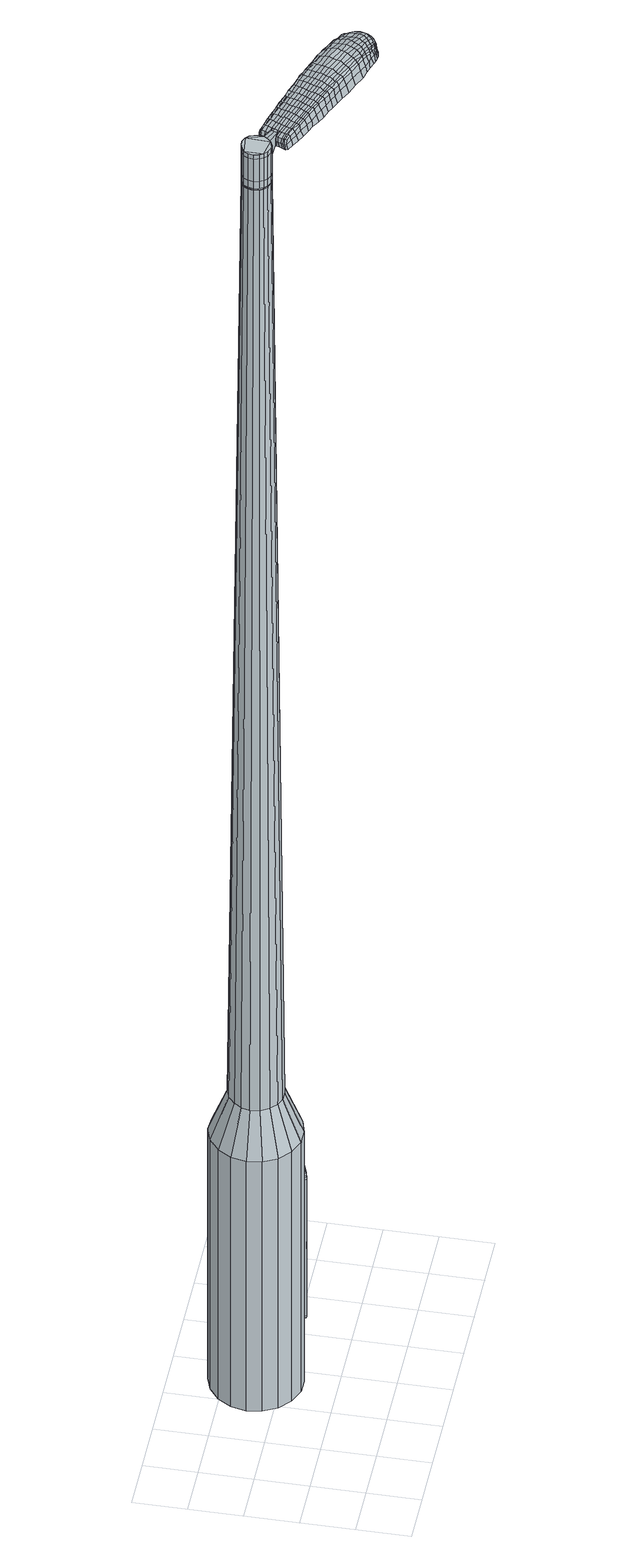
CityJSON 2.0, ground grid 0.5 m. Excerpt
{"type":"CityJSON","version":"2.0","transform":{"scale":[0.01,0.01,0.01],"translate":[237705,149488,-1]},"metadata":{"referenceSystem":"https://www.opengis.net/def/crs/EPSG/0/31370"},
"CityObjects":{
"object1":{"type":"GenericCityObject","attributes":{"cluster":748,"mean_distance_to_centroid":0.258,"new_centroid_x":237706.3,"new_centroid_y":149489.22,"mean_distance_to_camera":9.21,"H1":11.06,"H2":12.5,"Z_final":110.6,"cluster2":66,"proj_x":237704.76,"proj_y":149493.04,"id_line":47862,"bearing_l":67.95,"distance":4.12,"orientation":"right","G_obj":337.95},"geometry":[{"type":"MultiSurface","lod":"2","boundaries":[[[0,1,2,3]],[[1,4,5,2]],[[4,6,7,5]],[[6,8,9,7]],[[8,10,11,9]],[[10,12,13,11]],[[12,14,15,13]],[[14,16,17,15]],[[16,18,19,17]],[[18,20,21,19]],[[20,22,23,21]],[[22,24,25,23]],[[24,26,27,25]],[[26,28,29,27]],[[28,30,31,29]],[[30,32,33,31]],[[32,34,35,33]],[[34,0,3,35]],[[36,37,38,39]],[[38,40,41,42]],[[41,43,42]],[[42,44,45,46]],[[45,47,46]],[[46,48,49,50]],[[49,51,50]],[[42,46,50,38]],[[50,52,39,38]],[[53,36,39]],[[2,5,7,35]],[[7,9,11,15]],[[11,13,15]],[[15,17,19,23]],[[19,21,23]],[[23,25,27,31]],[[27,29,31]],[[15,23,31,7]],[[31,33,35,7]],[[3,2,35]],[[1,0,54,55]],[[0,34,56,54]],[[34,32,57,56]],[[32,30,58,57]],[[30,28,59,58]],[[28,26,60,59]],[[26,24,61,60]],[[24,22,62,61]],[[22,20,63,62]],[[20,18,64,63]],[[18,16,65,64]],[[16,14,66,65]],[[14,12,67,66]],[[12,10,68,67]],[[10,8,69,68]],[[8,6,70,69]],[[6,4,71,70]],[[4,1,55,71]],[[55,54,72,73]],[[54,56,74,72]],[[56,57,75,74]],[[57,58,76,75]],[[58,59,77,76]],[[59,60,78,77]],[[60,61,79,78]],[[61,62,80,79]],[[62,63,81,80]],[[63,64,82,81]],[[64,65,83,82]],[[65,66,84,83]],[[66,67,85,84]],[[67,68,86,85]],[[68,69,87,86]],[[69,70,88,87]],[[70,71,89,88]],[[71,55,73,89]],[[90,91,92,73]],[[93,94,91,90]],[[75,95,94,93]],[[76,96,95,75]],[[97,98,96,76]],[[99,100,98,97]],[[101,102,100,99]],[[80,103,102,101]],[[104,105,103,80]],[[106,107,105,104]],[[108,109,107,106]],[[110,111,109,108]],[[112,113,111,110]],[[114,115,113,112]],[[116,117,115,114]],[[118,119,117,116]],[[120,121,119,118]],[[73,92,121,120]],[[122,123,124,125]],[[126,122,125,127]],[[128,126,127,129]],[[130,128,129,131]],[[132,130,131,133]],[[134,132,133,135]],[[136,134,135,137]],[[138,136,137,139]],[[140,138,139,141]],[[142,140,141,143]],[[144,142,143,145]],[[146,144,145,147]],[[148,146,147,149]],[[150,148,149,151]],[[152,150,151,153]],[[154,152,153,155]],[[72,90,73]],[[72,74,93,90]],[[74,75,93]],[[77,97,76]],[[77,78,99,97]],[[78,79,101,99]],[[79,80,101]],[[81,104,80]],[[81,82,106,104]],[[82,83,108,106]],[[83,84,110,108]],[[84,85,112,110]],[[85,86,114,112]],[[86,87,116,114]],[[87,88,118,116]],[[88,89,120,118]],[[89,73,120]],[[156,92,91]],[[157,121,92]],[[157,158,119,121]],[[158,159,117,119]],[[159,160,115,117]],[[160,161,113,115]],[[161,162,111,113]],[[162,163,109,111]],[[163,164,107,109]],[[164,165,105,107]],[[165,103,105]],[[166,102,103]],[[166,167,100,102]],[[167,168,98,100]],[[168,96,98]],[[169,94,95]],[[169,156,91,94]],[[39,52,154,170]],[[92,156,171,155]],[[53,39,170,123]],[[156,169,124,171]],[[36,53,123,122]],[[169,95,125,124]],[[37,36,122,126]],[[95,96,127,125]],[[38,37,126,128]],[[96,168,129,127]],[[40,38,128,130]],[[168,167,131,129]],[[41,40,130,132]],[[167,166,133,131]],[[43,41,132,134]],[[166,103,135,133]],[[42,43,134,136]],[[103,165,137,135]],[[44,42,136,138]],[[165,164,139,137]],[[45,44,138,140]],[[164,163,141,139]],[[47,45,140,142]],[[163,162,143,141]],[[46,47,142,144]],[[162,161,145,143]],[[48,46,144,146]],[[161,160,147,145]],[[49,48,146,148]],[[160,159,149,147]],[[51,49,148,150]],[[159,158,151,149]],[[50,51,150,152]],[[158,157,153,151]],[[52,50,152,154]],[[157,92,155,153]],[[154,155,172,173]],[[155,171,174,172]],[[171,124,175,174]],[[124,123,176,175]],[[123,170,177,176]],[[170,154,173,177]],[[178,179,180,181]],[[182,178,181,183]],[[178,182,184,185]],[[179,178,185,186]],[[187,188,189,190]],[[191,187,190,192]],[[187,191,193,194]],[[188,187,194,195]],[[196,197,198,199]],[[200,196,199,201]],[[196,200,202,203]],[[197,196,203,204]],[[205,206,207,208]],[[209,205,208,210]],[[205,209,211,212]],[[206,205,212,213]],[[214,215,216,217]],[[218,214,217,219]],[[214,218,220,221]],[[215,214,221,222]],[[223,224,225,226]],[[227,223,226,228]],[[223,227,229,230]],[[224,223,230,231]],[[232,233,234,235]],[[224,232,235,225]],[[232,224,231,236]],[[233,232,236,237]],[[238,239,240,241]],[[233,238,241,234]],[[238,233,237,242]],[[239,238,242,243]],[[244,182,183,245]],[[239,244,245,240]],[[244,239,243,246]],[[182,244,246,184]],[[247,248,249,250]],[[251,247,250,252]],[[247,251,253,254]],[[248,247,254,255]],[[256,257,258,259]],[[248,256,259,249]],[[256,248,255,260]],[[257,256,260,261]],[[262,263,264,265]],[[257,262,265,258]],[[262,257,261,266]],[[263,262,266,267]],[[268,269,270,271]],[[263,268,271,264]],[[268,263,267,272]],[[269,268,272,273]],[[274,179,186,275]],[[269,274,275,270]],[[274,269,273,276]],[[179,274,276,180]],[[277,278,279,280]],[[281,277,280,282]],[[277,281,283,284]],[[278,277,284,285]],[[286,287,288,289]],[[278,286,289,279]],[[286,278,285,290]],[[287,286,290,291]],[[292,293,294,295]],[[287,292,295,288]],[[292,287,291,296]],[[293,292,296,297]],[[298,191,192,299]],[[293,298,299,294]],[[298,293,297,300]],[[191,298,300,193]],[[301,302,303,304]],[[305,301,304,306]],[[301,305,307,308]],[[302,301,308,309]],[[310,311,312,313]],[[302,310,313,303]],[[310,302,309,314]],[[311,310,314,315]],[[316,317,318,319]],[[311,316,319,312]],[[316,311,315,320]],[[317,316,320,321]],[[322,323,324,325]],[[317,322,325,318]],[[322,317,321,326]],[[323,322,326,327]],[[328,188,195,329]],[[323,328,329,324]],[[328,323,327,330]],[[188,328,330,189]],[[331,217,216,332]],[[333,331,332,334]],[[331,333,335,336]],[[217,331,336,219]],[[337,333,334,338]],[[339,337,338,340]],[[337,339,341,342]],[[333,337,342,335]],[[343,339,340,344]],[[345,343,344,346]],[[343,345,347,348]],[[339,343,348,341]],[[349,345,346,350]],[[351,349,350,352]],[[349,351,353,354]],[[345,349,354,347]],[[355,351,352,356]],[[206,355,356,207]],[[355,206,213,357]],[[351,355,357,353]],[[358,359,204,203]],[[360,358,203,202]],[[358,360,361,362]],[[359,358,362,363]],[[364,365,363,362]],[[366,364,362,361]],[[364,366,367,368]],[[365,364,368,369]],[[370,371,369,368]],[[372,370,368,367]],[[370,372,373,374]],[[371,370,374,375]],[[376,377,375,374]],[[378,376,374,373]],[[376,378,211,209]],[[377,376,209,210]],[[379,380,381,382]],[[281,379,382,283]],[[379,281,282,383]],[[380,379,383,384]],[[385,200,201,386]],[[380,385,386,381]],[[385,380,384,387]],[[200,385,387,202]],[[388,389,390,391]],[[227,388,391,229]],[[388,227,228,392]],[[389,388,392,393]],[[394,395,396,397]],[[389,394,397,390]],[[394,389,393,398]],[[395,394,398,399]],[[400,197,204,401]],[[395,400,401,396]],[[400,395,399,402]],[[197,400,402,198]],[[403,404,405,406]],[[185,403,406,186]],[[403,185,184,407]],[[404,403,407,408]],[[409,410,411,412]],[[404,409,412,405]],[[409,404,408,413]],[[410,409,413,414]],[[415,208,207,416]],[[410,415,416,411]],[[415,410,414,417]],[[208,415,417,210]],[[418,419,420,421]],[[190,418,421,192]],[[418,190,189,422]],[[419,418,422,423]],[[424,212,211,425]],[[419,424,425,420]],[[424,419,423,426]],[[212,424,426,213]],[[427,428,429,430]],[[305,427,430,307]],[[427,305,306,431]],[[428,427,431,432]],[[433,218,219,434]],[[428,433,434,429]],[[433,428,432,435]],[[218,433,435,220]],[[436,437,438,439]],[[251,436,439,253]],[[436,251,252,440]],[[437,436,440,441]],[[442,443,444,445]],[[437,442,445,438]],[[442,437,441,446]],[[443,442,446,447]],[[448,215,222,449]],[[443,448,449,444]],[[448,443,447,450]],[[215,448,450,216]],[[451,452,441,440]],[[250,451,440,252]],[[451,250,249,453]],[[452,451,453,454]],[[455,456,447,446]],[[452,455,446,441]],[[455,452,454,457]],[[456,455,457,458]],[[459,332,216,450]],[[456,459,450,447]],[[459,456,458,460]],[[332,459,460,334]],[[461,462,463,464]],[[308,461,464,309]],[[461,308,307,430]],[[462,461,430,429]],[[465,336,335,466]],[[462,465,466,463]],[[465,462,429,434]],[[336,465,434,219]],[[467,468,454,453]],[[259,467,453,249]],[[467,259,258,469]],[[468,467,469,470]],[[471,472,458,457]],[[468,471,457,454]],[[471,468,470,473]],[[472,471,473,474]],[[475,338,334,460]],[[472,475,460,458]],[[475,472,474,476]],[[338,475,476,340]],[[477,478,479,480]],[[314,477,480,315]],[[477,314,309,464]],[[478,477,464,463]],[[481,342,341,482]],[[478,481,482,479]],[[481,478,463,466]],[[342,481,466,335]],[[483,484,470,469]],[[265,483,469,258]],[[483,265,264,485]],[[484,483,485,486]],[[487,488,474,473]],[[484,487,473,470]],[[487,484,486,489]],[[488,487,489,490]],[[491,344,340,476]],[[488,491,476,474]],[[491,488,490,492]],[[344,491,492,346]],[[493,494,495,496]],[[320,493,496,321]],[[493,320,315,480]],[[494,493,480,479]],[[497,348,347,498]],[[494,497,498,495]],[[497,494,479,482]],[[348,497,482,341]],[[499,500,486,485]],[[271,499,485,264]],[[499,271,270,501]],[[500,499,501,502]],[[503,504,490,489]],[[500,503,489,486]],[[503,500,502,505]],[[504,503,505,506]],[[507,350,346,492]],[[504,507,492,490]],[[507,504,506,508]],[[350,507,508,352]],[[509,510,511,512]],[[326,509,512,327]],[[509,326,321,496]],[[510,509,496,495]],[[513,354,353,514]],[[510,513,514,511]],[[513,510,495,498]],[[354,513,498,347]],[[515,516,502,501]],[[275,515,501,270]],[[515,275,186,406]],[[516,515,406,405]],[[517,518,506,505]],[[516,517,505,502]],[[517,516,405,412]],[[518,517,412,411]],[[519,356,352,508]],[[518,519,508,506]],[[519,518,411,416]],[[356,519,416,207]],[[520,521,423,422]],[[330,520,422,189]],[[520,330,327,512]],[[521,520,512,511]],[[522,357,213,426]],[[521,522,426,423]],[[522,521,511,514]],[[357,522,514,353]],[[523,524,384,383]],[[280,523,383,282]],[[523,280,279,525]],[[524,523,525,526]],[[527,360,202,387]],[[524,527,387,384]],[[527,524,526,528]],[[360,527,528,361]],[[529,530,531,532]],[[230,529,532,231]],[[529,230,229,391]],[[530,529,391,390]],[[533,534,535,536]],[[530,533,536,531]],[[533,530,390,397]],[[534,533,397,396]],[[537,359,363,538]],[[534,537,538,535]],[[537,534,396,401]],[[359,537,401,204]],[[539,540,526,525]],[[289,539,525,279]],[[539,289,288,541]],[[540,539,541,542]],[[543,366,361,528]],[[540,543,528,526]],[[543,540,542,544]],[[366,543,544,367]],[[545,546,547,548]],[[236,545,548,237]],[[545,236,231,532]],[[546,545,532,531]],[[549,550,551,552]],[[546,549,552,547]],[[549,546,531,536]],[[550,549,536,535]],[[553,365,369,554]],[[550,553,554,551]],[[553,550,535,538]],[[365,553,538,363]],[[555,556,542,541]],[[295,555,541,288]],[[555,295,294,557]],[[556,555,557,558]],[[559,372,367,544]],[[556,559,544,542]],[[559,556,558,560]],[[372,559,560,373]],[[561,562,563,564]],[[242,561,564,243]],[[561,242,237,548]],[[562,561,548,547]],[[565,566,567,568]],[[562,565,568,563]],[[565,562,547,552]],[[566,565,552,551]],[[569,371,375,570]],[[566,569,570,567]],[[569,566,551,554]],[[371,569,554,369]],[[571,572,558,557]],[[299,571,557,294]],[[571,299,192,421]],[[572,571,421,420]],[[573,378,373,560]],[[572,573,560,558]],[[573,572,420,425]],[[378,573,425,211]],[[574,575,408,407]],[[246,574,407,184]],[[574,246,243,564]],[[575,574,564,563]],[[576,577,414,413]],[[575,576,413,408]],[[576,575,563,568]],[[577,576,568,567]],[[578,377,210,417]],[[577,578,417,414]],[[578,577,567,570]],[[377,578,570,375]],[[579,580,581,582]],[[582,581,583,584]],[[585,583,581,586]],[[586,581,580,587]],[[588,589,590,591]],[[591,590,592,593]],[[594,592,590,595]],[[595,590,589,596]],[[597,598,599,600]],[[600,599,601,602]],[[603,601,599,604]],[[604,599,598,605]],[[606,607,608,609]],[[609,608,610,611]],[[612,610,608,613]],[[613,608,607,614]],[[615,616,617,618]],[[618,617,619,620]],[[621,619,617,622]],[[622,617,616,623]],[[624,625,626,627]],[[627,626,628,629]],[[630,628,626,631]],[[631,626,625,632]],[[633,634,635,636]],[[636,635,625,624]],[[632,625,635,637]],[[637,635,634,638]],[[639,640,641,642]],[[642,641,634,633]],[[638,634,641,643]],[[643,641,640,644]],[[584,583,645,646]],[[646,645,640,639]],[[644,640,645,647]],[[647,645,583,585]],[[648,649,650,651]],[[651,650,652,653]],[[654,652,650,655]],[[655,650,649,656]],[[657,658,659,660]],[[660,659,649,648]],[[656,649,659,661]],[[661,659,658,662]],[[663,664,665,666]],[[666,665,658,657]],[[662,658,665,667]],[[667,665,664,668]],[[669,670,671,672]],[[672,671,664,663]],[[668,664,671,673]],[[673,671,670,674]],[[587,580,675,676]],[[676,675,670,669]],[[674,670,675,677]],[[677,675,580,579]],[[678,679,680,681]],[[681,680,682,683]],[[684,682,680,685]],[[685,680,679,686]],[[687,688,689,690]],[[690,689,679,678]],[[686,679,689,691]],[[691,689,688,692]],[[693,694,695,696]],[[696,695,688,687]],[[692,688,695,697]],[[697,695,694,698]],[[593,592,699,700]],[[700,699,694,693]],[[698,694,699,701]],[[701,699,592,594]],[[702,703,704,705]],[[705,704,706,707]],[[708,706,704,709]],[[709,704,703,710]],[[711,712,713,714]],[[714,713,703,702]],[[710,703,713,715]],[[715,713,712,716]],[[717,718,719,720]],[[720,719,712,711]],[[716,712,719,721]],[[721,719,718,722]],[[723,724,725,726]],[[726,725,718,717]],[[722,718,725,727]],[[727,725,724,728]],[[596,589,729,730]],[[730,729,724,723]],[[728,724,729,731]],[[731,729,589,588]],[[615,618,732,733]],[[733,732,734,735]],[[736,734,732,737]],[[737,732,618,620]],[[735,734,738,739]],[[739,738,740,741]],[[742,740,738,743]],[[743,738,734,736]],[[741,740,744,745]],[[745,744,746,747]],[[748,746,744,749]],[[749,744,740,742]],[[747,746,750,751]],[[751,750,752,753]],[[754,752,750,755]],[[755,750,746,748]],[[753,752,756,757]],[[757,756,607,606]],[[614,607,756,758]],[[758,756,752,754]],[[605,759,760,604]],[[604,760,761,603]],[[762,761,760,763]],[[763,760,759,764]],[[764,765,766,763]],[[763,766,767,762]],[[768,767,766,769]],[[769,766,765,770]],[[770,771,772,769]],[[769,772,773,768]],[[774,773,772,775]],[[775,772,771,776]],[[776,777,778,775]],[[775,778,779,774]],[[612,779,778,610]],[[610,778,777,611]],[[780,781,782,783]],[[783,782,682,684]],[[683,682,782,784]],[[784,782,781,785]],[[602,601,786,787]],[[787,786,781,780]],[[785,781,786,788]],[[788,786,601,603]],[[789,790,791,792]],[[792,791,628,630]],[[629,628,791,793]],[[793,791,790,794]],[[795,796,797,798]],[[798,797,790,789]],[[794,790,797,799]],[[799,797,796,800]],[[605,598,801,802]],[[802,801,796,795]],[[800,796,801,803]],[[803,801,598,597]],[[804,805,806,807]],[[807,806,586,587]],[[585,586,806,808]],[[808,806,805,809]],[[810,811,812,813]],[[813,812,805,804]],[[809,805,812,814]],[[814,812,811,815]],[[606,609,816,817]],[[817,816,811,810]],[[815,811,816,818]],[[818,816,609,611]],[[819,820,821,822]],[[822,821,591,593]],[[588,591,821,823]],[[823,821,820,824]],[[612,613,825,826]],[[826,825,820,819]],[[824,820,825,827]],[[827,825,613,614]],[[828,829,830,831]],[[831,830,706,708]],[[707,706,830,832]],[[832,830,829,833]],[[620,619,834,835]],[[835,834,829,828]],[[833,829,834,836]],[[836,834,619,621]],[[837,838,839]],[[839,838,652,654]],[[653,652,838,840]],[[840,838,841]],[[842,843,844,845]],[[845,844,838,837]],[[841,838,844,846]],[[846,844,843,847]],[[623,616,848,849]],[[849,848,843,842]],[[847,843,848,850]],[[850,848,616,615]],[[841,851,852,840]],[[840,852,651,653]],[[648,651,852,853]],[[853,852,851,854]],[[847,855,856,846]],[[846,856,851,841]],[[854,851,856,857]],[[857,856,855,858]],[[615,733,859,850]],[[850,859,855,847]],[[858,855,859,860]],[[860,859,733,735]],[[861,862,863,864]],[[864,863,709,710]],[[708,709,863,831]],[[831,863,862,828]],[[736,737,865,866]],[[866,865,862,861]],[[828,862,865,835]],[[835,865,737,620]],[[854,867,868,853]],[[853,868,660,648]],[[657,660,868,869]],[[869,868,867,870]],[[858,871,872,857]],[[857,872,867,854]],[[870,867,872,873]],[[873,872,871,874]],[[735,739,875,860]],[[860,875,871,858]],[[874,871,875,876]],[[876,875,739,741]],[[877,878,879,880]],[[880,879,715,716]],[[710,715,879,864]],[[864,879,878,861]],[[742,743,881,882]],[[882,881,878,877]],[[861,878,881,866]],[[866,881,743,736]],[[870,883,884,869]],[[869,884,666,657]],[[663,666,884,885]],[[885,884,883,886]],[[874,887,888,873]],[[873,888,883,870]],[[886,883,888,889]],[[889,888,887,890]],[[741,745,891,876]],[[876,891,887,874]],[[890,887,891,892]],[[892,891,745,747]],[[893,894,895,896]],[[896,895,721,722]],[[716,721,895,880]],[[880,895,894,877]],[[748,749,897,898]],[[898,897,894,893]],[[877,894,897,882]],[[882,897,749,742]],[[886,899,900,885]],[[885,900,672,663]],[[669,672,900,901]],[[901,900,899,902]],[[890,903,904,889]],[[889,904,899,886]],[[902,899,904,905]],[[905,904,903,906]],[[747,751,907,892]],[[892,907,903,890]],[[906,903,907,908]],[[908,907,751,753]],[[909,910,911,912]],[[912,911,727,728]],[[722,727,911,896]],[[896,911,910,893]],[[754,755,913,914]],[[914,913,910,909]],[[893,910,913,898]],[[898,913,755,748]],[[902,915,916,901]],[[901,916,676,669]],[[587,676,916,807]],[[807,916,915,804]],[[906,917,918,905]],[[905,918,915,902]],[[804,915,918,813]],[[813,918,917,810]],[[753,757,919,908]],[[908,919,917,906]],[[810,917,919,817]],[[817,919,757,606]],[[824,920,921,823]],[[823,921,731,588]],[[728,731,921,912]],[[912,921,920,909]],[[614,758,922,827]],[[827,922,920,824]],[[909,920,922,914]],[[914,922,758,754]],[[785,923,924,784]],[[784,924,681,683]],[[678,681,924,925]],[[925,924,923,926]],[[603,761,927,788]],[[788,927,923,785]],[[926,923,927,928]],[[928,927,761,762]],[[929,930,931,932]],[[932,931,631,632]],[[630,631,931,792]],[[792,931,930,789]],[[933,934,935,936]],[[936,935,930,929]],[[789,930,935,798]],[[798,935,934,795]],[[764,759,937,938]],[[938,937,934,933]],[[795,934,937,802]],[[802,937,759,605]],[[926,939,940,925]],[[925,940,690,678]],[[687,690,940,941]],[[941,940,939,942]],[[762,767,943,928]],[[928,943,939,926]],[[942,939,943,944]],[[944,943,767,768]],[[945,946,947,948]],[[948,947,637,638]],[[632,637,947,932]],[[932,947,946,929]],[[949,950,951,952]],[[952,951,946,945]],[[929,946,951,936]],[[936,951,950,933]],[[770,765,953,954]],[[954,953,950,949]],[[933,950,953,938]],[[938,953,765,764]],[[942,955,956,941]],[[941,956,696,687]],[[693,696,956,957]],[[957,956,955,958]],[[768,773,959,944]],[[944,959,955,942]],[[958,955,959,960]],[[960,959,773,774]],[[961,962,963,964]],[[964,963,643,644]],[[638,643,963,948]],[[948,963,962,945]],[[965,966,967,968]],[[968,967,962,961]],[[945,962,967,952]],[[952,967,966,949]],[[776,771,969,970]],[[970,969,966,965]],[[949,966,969,954]],[[954,969,771,770]],[[958,971,972,957]],[[957,972,700,693]],[[593,700,972,822]],[[822,972,971,819]],[[774,779,973,960]],[[960,973,971,958]],[[819,971,973,826]],[[826,973,779,612]],[[809,974,975,808]],[[808,975,647,585]],[[644,647,975,964]],[[964,975,974,961]],[[815,976,977,814]],[[814,977,974,809]],[[961,974,977,968]],[[968,977,976,965]],[[611,777,978,818]],[[818,978,976,815]],[[965,976,978,970]],[[970,978,777,776]],[[579,582,181,180]],[[582,584,183,181]],[[594,595,194,193]],[[595,596,195,194]],[[597,600,199,198]],[[600,602,201,199]],[[621,622,221,220]],[[622,623,222,221]],[[624,627,226,225]],[[627,629,228,226]],[[633,636,235,234]],[[636,624,225,235]],[[639,642,241,240]],[[642,633,234,241]],[[584,646,245,183]],[[646,639,240,245]],[[654,655,254,253]],[[655,656,255,254]],[[656,661,260,255]],[[661,662,261,260]],[[662,667,266,261]],[[667,668,267,266]],[[668,673,272,267]],[[673,674,273,272]],[[674,677,276,273]],[[677,579,180,276]],[[684,685,284,283]],[[685,686,285,284]],[[686,691,290,285]],[[691,692,291,290]],[[692,697,296,291]],[[697,698,297,296]],[[698,701,300,297]],[[701,594,193,300]],[[702,705,304,303]],[[705,707,306,304]],[[711,714,313,312]],[[714,702,303,313]],[[717,720,319,318]],[[720,711,312,319]],[[723,726,325,324]],[[726,717,318,325]],[[596,730,329,195]],[[730,723,324,329]],[[780,783,382,381]],[[783,684,283,382]],[[602,787,386,201]],[[787,780,381,386]],[[629,793,392,228]],[[793,794,393,392]],[[794,799,398,393]],[[799,800,399,398]],[[800,803,402,399]],[[803,597,198,402]],[[707,832,431,306]],[[832,833,432,431]],[[833,836,435,432]],[[836,621,220,435]],[[837,839,439,438]],[[839,654,253,439]],[[842,845,445,444]],[[845,837,438,445]],[[623,849,449,222]],[[849,842,444,449]],[[979,980,981,982]],[[983,984,982,981]],[[985,986,987,988]],[[989,990,991,992]],[[980,993,994,981]],[[995,983,981,994]],[[996,985,988,997]],[[998,999,990,989]],[[993,1000,1001,994]],[[1001,1002,995,994]],[[1003,996,997,1004]],[[1005,999,998,1006]],[[1000,1007,1008,1001]],[[1008,1009,1002,1001]],[[1010,1003,1004,1011]],[[1012,1005,1006,1013]],[[1014,1015,1016,1017]],[[1018,1019,1015,1014]],[[1018,1020,1021,1019]],[[1020,1022,1023,1021]],[[1024,1025,1026,1027]],[[1028,1029,1025,1024]],[[1030,1031,1029,1028]],[[1032,1033,1031,1030]],[[1027,1016,1015,1024]],[[1024,1015,1019,1028]],[[1019,1021,1030,1028]],[[1021,1023,1032,1030]],[[988,987,984,983]],[[997,988,983,995]],[[1002,1004,997,995]],[[1009,1011,1004,1002]],[[989,992,986,985]],[[998,989,985,996]],[[1006,998,996,1003]],[[1013,1006,1003,1010]],[[990,1014,1017,991]],[[999,1018,1014,990]],[[1020,1018,999,1005]],[[1022,1020,1005,1012]],[[1034,1035,1036,1037]],[[1036,1038,1039,1040]],[[1036,1040,1041,1042]],[[1036,1042,1037]],[[1043,1034,1037,1044]],[[1045,1044,1037,1046]],[[1047,1046,1037]],[[1048,1036,1035,1049]],[[1050,1048,1049,1051]],[[1052,1050,1051,1053]],[[1054,1052,1053,1055]],[[1056,1054,1055,1057]],[[1057,1058,1059,1060]],[[1057,1060,1061,1062]],[[1057,1062,1063,1064]],[[1063,1065,1066,1067]],[[1063,1067,1068,1069]],[[1063,1069,1064]],[[1057,1064,1056]],[[1070,1071,1035,1034]],[[1072,1073,1038,1036]],[[1074,1075,1047,1037]],[[1071,1076,1049,1035]],[[1077,1072,1036,1048]],[[1076,1078,1051,1049]],[[1079,1077,1048,1050]],[[1078,1080,1053,1051]],[[1081,1079,1050,1052]],[[1080,1082,1055,1053]],[[1083,1081,1052,1054]],[[1082,1084,1057,1055]],[[1085,1083,1054,1056]],[[1084,1086,1058,1057]],[[1087,1088,1065,1063]],[[1089,1085,1056,1064]],[[1059,1058,1086,1090]],[[1060,1059,1090,1091]],[[1061,1060,1091,1092]],[[1062,1061,1092,1093]],[[1063,1062,1093,1087]],[[1094,1070,1034,1043]],[[1095,1094,1043,1044]],[[1096,1095,1044,1045]],[[1097,1096,1045,1046]],[[1075,1097,1046,1047]],[[1039,1038,1073,1098]],[[1066,1065,1088,1099]],[[1040,1039,1098,1100]],[[1041,1040,1100,1101]],[[1042,1041,1101,1102]],[[1037,1042,1102,1074]],[[1067,1066,1099,1103]],[[1068,1067,1103,1104]],[[1069,1068,1104,1105]],[[1064,1069,1105,1089]]]}]}
},
"vertices":[
[172,107,384],[164,94,384],[164,94,96],[172,107,96],[152,85,384],[152,85,96],[138,81,384],[138,81,96],[124,81,384],[124,81,96],[110,87,384],[110,87,96],[99,97,384],[99,97,96],[92,110,384],[92,110,96],[90,124,384],[90,124,96],[93,138,384],[93,138,96],[101,151,384],[101,151,96],[113,160,384],[113,160,96],[127,165,384],[127,165,96],[141,164,384],[141,164,96],[155,158,384],[155,158,96],[166,149,384],[166,149,96],[173,136,384],[173,136,96],[175,121,384],[175,121,96],[145,127,1524],[143,131,1524],[140,134,1524],[145,118,1524],[135,136,1524],[131,136,1524],[122,132,1524],[126,134,1524],[120,128,1524],[119,123,1524],[122,114,1524],[120,118,1524],[125,111,1524],[130,109,1524],[139,111,1524],[134,109,1524],[142,114,1524],[146,122,1524],[156,113,429],[151,106,429],[158,122,429],[156,130,429],[152,138,429],[146,144,429],[138,147,429],[129,148,429],[121,145,429],[114,139,429],[109,132,429],[107,124,429],[108,115,429],[113,107,429],[119,101,429],[127,98,429],[136,98,429],[144,100,429],[145,118,1483],[142,114,1483],[146,122,1483],[145,127,1483],[143,131,1483],[140,134,1483],[135,136,1483],[131,136,1483],[126,134,1483],[122,132,1483],[120,128,1483],[119,123,1483],[120,118,1483],[122,114,1483],[125,111,1483],[130,109,1483],[134,109,1483],[139,111,1483],[144,118,1483],[144,118,1485],[142,114,1485],[145,122,1483],[145,122,1485],[145,127,1485],[143,131,1485],[139,134,1483],[139,134,1485],[135,135,1483],[135,135,1485],[131,135,1483],[131,135,1485],[126,134,1485],[123,131,1483],[123,131,1485],[121,127,1483],[121,127,1485],[120,123,1483],[120,123,1485],[120,119,1483],[120,119,1485],[122,115,1483],[122,115,1485],[126,112,1483],[126,112,1485],[130,110,1483],[130,110,1485],[134,110,1483],[134,110,1485],[138,111,1483],[138,111,1485],[145,127,1519],[146,122,1519],[146,122,1493],[145,127,1493],[143,131,1519],[143,131,1493],[140,134,1519],[140,134,1493],[135,136,1519],[135,136,1493],[131,136,1519],[131,136,1493],[126,134,1519],[126,134,1493],[122,132,1519],[122,132,1493],[120,128,1519],[120,128,1493],[119,123,1519],[119,123,1493],[120,118,1519],[120,118,1493],[122,114,1519],[122,114,1493],[125,111,1519],[125,111,1493],[130,109,1519],[130,109,1493],[134,109,1519],[134,109,1493],[139,111,1519],[139,111,1493],[142,114,1519],[142,114,1493],[145,118,1485],[139,111,1485],[134,109,1485],[130,109,1485],[125,111,1485],[122,114,1485],[120,118,1485],[119,123,1485],[120,128,1485],[122,132,1485],[131,136,1485],[135,136,1485],[140,134,1485],[146,122,1485],[145,118,1519],[145,118,1493],[161,108,1513],[161,108,1518],[162,111,1513],[163,114,1513],[163,114,1518],[162,111,1518],[224,65,1519],[217,68,1518],[218,66,1509],[224,63,1510],[231,61,1519],[232,59,1510],[231,63,1526],[223,66,1525],[217,69,1525],[238,100,1519],[232,103,1518],[230,102,1525],[237,99,1525],[246,97,1519],[245,96,1526],[248,98,1510],[240,101,1510],[233,104,1509],[300,56,1519],[298,53,1519],[299,53,1513],[301,56,1513],[300,61,1519],[301,60,1513],[299,61,1524],[298,57,1524],[297,54,1524],[231,84,1530],[224,87,1529],[223,84,1529],[230,81,1530],[239,81,1531],[238,78,1531],[241,84,1530],[232,88,1530],[225,90,1529],[156,114,1512],[155,112,1512],[156,111,1517],[157,114,1517],[157,117,1512],[158,116,1517],[158,117,1506],[157,114,1506],[156,111,1506],[279,44,1519],[276,44,1519],[276,43,1512],[279,42,1512],[281,43,1518],[282,42,1512],[281,44,1522],[279,45,1523],[276,46,1524],[271,46,1519],[266,47,1519],[266,46,1512],[272,44,1512],[271,47,1524],[266,49,1525],[260,49,1519],[253,52,1519],[253,50,1511],[261,48,1511],[260,51,1526],[253,54,1526],[242,57,1519],[243,55,1510],[242,58,1526],[157,96,1513],[164,93,1513],[163,94,1518],[157,97,1517],[152,99,1512],[153,99,1516],[152,98,1506],[157,95,1507],[164,91,1507],[170,90,1514],[177,86,1515],[177,88,1520],[170,91,1519],[171,88,1507],[178,85,1507],[184,83,1515],[191,80,1516],[190,82,1522],[184,85,1521],[184,82,1508],[191,78,1508],[197,77,1517],[204,74,1517],[204,75,1524],[197,79,1523],[198,75,1508],[205,72,1509],[211,71,1518],[210,72,1524],[211,69,1509],[293,76,1519],[290,78,1519],[289,77,1524],[292,75,1523],[295,75,1518],[294,74,1522],[296,76,1512],[294,77,1512],[292,79,1512],[286,80,1519],[281,83,1519],[280,82,1525],[285,79,1524],[287,81,1512],[282,84,1512],[275,86,1519],[268,89,1519],[267,88,1526],[274,84,1526],[277,86,1511],[270,89,1511],[257,93,1519],[256,92,1526],[259,94,1510],[168,124,1513],[175,122,1513],[177,123,1507],[170,125,1507],[163,126,1512],[164,126,1506],[163,125,1516],[167,123,1517],[174,121,1518],[183,119,1514],[190,117,1515],[191,118,1507],[184,120,1507],[181,119,1519],[188,116,1520],[197,115,1515],[204,112,1516],[206,113,1508],[198,115,1508],[196,114,1521],[203,111,1522],[211,110,1517],[218,107,1517],[220,108,1509],[213,111,1508],[209,109,1523],[216,106,1524],[225,105,1518],[226,106,1509],[223,104,1524],[162,112,1519],[161,109,1519],[169,109,1520],[168,107,1520],[170,112,1520],[163,114,1519],[176,106,1522],[175,104,1522],[183,103,1523],[182,101,1523],[184,106,1523],[177,109,1521],[190,101,1524],[189,98,1524],[197,98,1525],[196,95,1525],[198,101,1525],[191,104,1524],[204,95,1526],[202,92,1526],[210,92,1527],[209,90,1527],[212,96,1527],[205,98,1526],[217,90,1528],[216,87,1528],[219,93,1528],[295,58,1527],[294,55,1527],[296,62,1526],[292,64,1527],[291,60,1528],[290,56,1528],[285,62,1529],[284,59,1529],[286,66,1528],[280,69,1530],[279,65,1530],[277,62,1530],[272,68,1531],[270,64,1531],[273,72,1530],[265,75,1531],[263,71,1531],[262,68,1531],[251,76,1531],[250,73,1531],[253,80,1531],[297,73,1518],[298,70,1519],[299,71,1513],[298,74,1513],[295,73,1523],[297,70,1523],[299,66,1519],[300,66,1513],[298,66,1524],[284,43,1518],[286,44,1518],[285,45,1523],[283,45,1523],[284,42,1513],[287,43,1513],[290,45,1519],[293,47,1519],[292,48,1524],[289,46,1523],[290,45,1513],[294,47,1513],[296,50,1519],[295,51,1524],[297,50,1513],[224,68,1528],[224,70,1528],[218,73,1528],[217,71,1527],[232,64,1528],[233,66,1529],[226,72,1529],[227,75,1530],[220,78,1529],[219,75,1528],[234,69,1529],[235,71,1530],[228,78,1530],[222,81,1529],[237,74,1531],[236,98,1528],[235,96,1529],[244,93,1529],[244,95,1528],[229,100,1527],[228,98,1528],[234,92,1529],[242,89,1530],[227,94,1528],[161,125,1512],[160,124,1512],[161,123,1517],[162,124,1517],[162,126,1506],[161,124,1506],[159,120,1512],[160,120,1517],[160,121,1506],[151,101,1512],[151,102,1512],[152,101,1506],[151,100,1506],[152,101,1517],[152,102,1517],[152,104,1512],[153,107,1512],[154,106,1506],[153,104,1506],[153,104,1517],[154,107,1517],[154,109,1512],[155,109,1506],[155,109,1517],[157,99,1519],[157,100,1519],[164,96,1520],[164,97,1520],[158,102,1519],[159,105,1519],[165,99,1520],[166,102,1520],[160,107,1519],[167,104,1520],[167,122,1519],[166,121,1519],[173,118,1520],[174,120,1520],[165,118,1519],[172,115,1520],[170,92,1521],[171,94,1521],[177,89,1522],[178,91,1522],[172,96,1521],[173,99,1521],[179,93,1522],[180,96,1523],[174,101,1522],[181,98,1523],[181,117,1521],[180,116,1521],[187,113,1522],[188,115,1522],[179,112,1521],[186,110,1522],[184,86,1523],[185,88,1523],[191,83,1524],[191,85,1524],[186,90,1523],[187,93,1524],[192,87,1525],[193,90,1525],[188,95,1524],[194,93,1525],[195,112,1523],[194,110,1523],[201,108,1524],[202,110,1524],[193,107,1524],[199,105,1525],[197,80,1525],[198,82,1525],[204,77,1526],[205,79,1526],[199,84,1526],[200,87,1526],[206,81,1527],[207,84,1527],[201,90,1526],[208,87,1527],[209,108,1525],[208,105,1525],[215,103,1526],[216,105,1526],[206,102,1526],[213,99,1527],[211,74,1527],[211,76,1527],[212,78,1527],[214,81,1528],[215,84,1528],[222,103,1527],[222,101,1527],[220,97,1528],[293,74,1525],[294,71,1525],[290,76,1526],[291,73,1526],[295,67,1526],[292,69,1527],[281,45,1525],[283,46,1525],[280,47,1526],[277,47,1525],[286,47,1525],[289,49,1526],[285,51,1527],[282,49,1526],[292,52,1526],[288,53,1527],[285,78,1526],[286,75,1527],[280,81,1527],[280,78,1528],[286,71,1528],[280,74,1529],[272,48,1526],[274,49,1527],[268,51,1528],[267,50,1527],[277,51,1527],[280,53,1528],[273,55,1529],[271,53,1528],[282,56,1528],[275,58,1530],[274,83,1528],[274,81,1529],[266,86,1528],[266,84,1529],[274,76,1529],[266,80,1530],[261,52,1528],[262,53,1528],[255,57,1529],[253,55,1528],[264,55,1529],[267,58,1530],[258,61,1530],[256,59,1530],[269,61,1530],[260,65,1531],[255,91,1529],[255,88,1529],[254,84,1530],[243,60,1528],[244,61,1529],[245,64,1530],[247,66,1530],[249,69,1531],[219,67,1509],[218,69,1518],[224,66,1518],[225,64,1509],[232,63,1519],[233,61,1510],[232,65,1525],[224,68,1525],[218,71,1525],[230,100,1525],[231,101,1518],[238,98,1518],[236,97,1525],[246,95,1519],[244,94,1525],[247,96,1510],[239,99,1509],[233,102,1509],[297,54,1513],[296,54,1519],[298,57,1519],[298,57,1513],[298,61,1519],[299,61,1513],[297,61,1524],[296,58,1524],[295,55,1524],[223,84,1528],[225,87,1528],[231,84,1529],[230,81,1529],[240,81,1529],[238,78,1529],[241,84,1529],[233,87,1529],[226,90,1528],[158,111,1516],[157,111,1512],[158,113,1512],[159,113,1516],[159,116,1512],[160,116,1516],[160,116,1506],[159,113,1506],[158,111,1506],[277,45,1512],[276,46,1519],[279,46,1518],[280,44,1512],[281,45,1518],[282,44,1512],[281,46,1522],[279,47,1523],[276,48,1523],[267,48,1512],[266,49,1519],[272,48,1519],[272,46,1512],[272,49,1524],[266,51,1525],[254,52,1511],[254,54,1519],[261,51,1519],[261,50,1511],[261,53,1525],[253,56,1526],[243,58,1519],[244,57,1510],[243,60,1526],[164,96,1518],[165,95,1513],[158,98,1513],[158,99,1517],[153,100,1512],[154,101,1515],[154,99,1506],[158,97,1506],[165,93,1507],[178,90,1520],[178,88,1514],[171,91,1514],[171,93,1519],[172,90,1507],[179,87,1507],[191,83,1522],[192,82,1516],[185,85,1515],[185,86,1521],[185,83,1508],[192,80,1508],[205,77,1523],[205,75,1517],[198,79,1516],[198,80,1522],[199,77,1508],[205,74,1508],[211,72,1517],[211,74,1524],[212,70,1509],[288,75,1523],[289,76,1519],[292,75,1518],[291,74,1523],[294,74,1518],[293,73,1522],[295,74,1512],[293,76,1512],[291,77,1512],[279,80,1525],[280,81,1519],[285,79,1519],[284,78,1524],[286,79,1512],[281,82,1512],[266,86,1526],[267,87,1519],[274,84,1519],[273,83,1525],[276,85,1511],[269,88,1511],[257,91,1519],[255,90,1526],[258,92,1510],[176,121,1507],[175,120,1513],[168,122,1513],[169,123,1506],[163,124,1512],[164,124,1506],[163,123,1515],[167,122,1517],[174,119,1518],[191,116,1507],[189,115,1514],[182,117,1514],[183,118,1507],[181,117,1519],[188,114,1520],[205,111,1508],[203,110,1516],[196,113,1515],[198,114,1508],[195,112,1521],[202,109,1522],[219,106,1508],[217,106,1517],[210,108,1516],[212,109,1508],[209,107,1522],[216,105,1523],[224,103,1517],[226,104,1509],[223,102,1524],[163,111,1518],[162,109,1518],[170,109,1519],[169,106,1519],[171,111,1519],[164,114,1518],[177,106,1520],[176,104,1520],[183,103,1521],[182,101,1521],[185,106,1521],[178,109,1520],[190,100,1523],[189,98,1523],[197,98,1524],[196,95,1524],[198,101,1524],[192,103,1523],[204,95,1525],[203,92,1525],[211,92,1526],[210,89,1526],[212,95,1526],[205,98,1525],[218,89,1527],[217,87,1527],[219,93,1527],[293,55,1526],[294,58,1526],[295,62,1525],[291,64,1526],[290,60,1526],[289,57,1526],[283,59,1528],[285,62,1528],[285,66,1527],[279,69,1528],[278,65,1529],[277,62,1529],[270,65,1530],[271,68,1530],[272,71,1529],[264,75,1530],[263,71,1530],[262,68,1530],[250,73,1530],[251,76,1530],[253,79,1530],[297,70,1513],[296,70,1518],[295,72,1518],[296,73,1512],[293,72,1523],[295,70,1523],[297,65,1519],[298,66,1513],[296,66,1523],[285,47,1523],[286,46,1518],[283,45,1518],[282,47,1523],[283,44,1512],[286,45,1512],[291,50,1523],[292,49,1519],[289,47,1519],[288,48,1523],[289,46,1513],[292,48,1513],[294,51,1519],[293,52,1524],[295,51,1513],[219,73,1527],[225,70,1527],[224,69,1527],[218,72,1526],[232,66,1527],[233,67,1528],[221,78,1528],[228,75,1528],[226,73,1528],[220,75,1527],[234,69,1528],[236,72,1529],[229,78,1529],[222,81,1528],[237,75,1529],[243,92,1528],[235,95,1527],[236,96,1527],[244,93,1527],[229,99,1526],[229,97,1527],[234,91,1528],[242,88,1528],[227,94,1527],[163,122,1516],[162,123,1512],[162,124,1512],[163,123,1516],[163,124,1506],[163,123,1506],[161,120,1512],[161,119,1516],[162,120,1506],[154,100,1506],[153,101,1512],[153,100,1506],[154,101,1516],[154,102,1516],[156,105,1506],[155,106,1512],[154,104,1512],[155,103,1506],[155,104,1516],[156,106,1516],[156,108,1512],[157,108,1506],[157,108,1516],[158,100,1518],[158,99,1518],[165,96,1519],[165,97,1519],[160,104,1518],[159,102,1518],[166,99,1519],[167,102,1519],[161,107,1518],[168,104,1519],[173,118,1519],[167,120,1518],[167,121,1518],[174,119,1519],[165,117,1518],[172,115,1519],[172,94,1520],[171,93,1520],[178,90,1521],[178,91,1521],[174,99,1520],[173,96,1520],[179,93,1521],[180,96,1521],[175,101,1520],[181,98,1521],[187,113,1521],[180,115,1520],[181,116,1520],[188,114,1521],[179,112,1520],[186,109,1521],[185,88,1522],[185,87,1522],[192,84,1523],[192,85,1523],[187,93,1522],[186,90,1522],[193,87,1523],[194,90,1524],[188,95,1523],[195,92,1524],[201,107,1523],[194,110,1522],[195,111,1522],[202,109,1523],[193,107,1522],[200,104,1523],[199,82,1524],[198,81,1524],[205,78,1525],[205,79,1525],[201,87,1525],[200,84,1524],[206,81,1525],[208,84,1526],[202,90,1525],[209,87,1526],[215,102,1525],[208,105,1524],[209,106,1524],[215,104,1525],[207,102,1524],[214,99,1525],[212,76,1526],[211,75,1526],[214,81,1527],[213,78,1526],[215,84,1527],[222,100,1526],[222,101,1526],[220,96,1526],[293,71,1524],[292,73,1524],[289,74,1525],[290,73,1525],[294,67,1525],[291,68,1525],[279,48,1525],[283,48,1524],[280,47,1524],[277,48,1525],[285,52,1526],[289,50,1525],[286,49,1524],[282,50,1525],[291,53,1525],[287,54,1526],[285,75,1526],[284,77,1526],[279,79,1526],[279,77,1527],[285,71,1526],[279,73,1527],[268,52,1527],[274,50,1526],[273,50,1526],[267,52,1526],[273,56,1528],[279,54,1527],[277,52,1526],[271,54,1527],[282,56,1527],[275,59,1528],[273,80,1527],[273,82,1527],[266,85,1527],[266,83,1528],[273,76,1528],[265,79,1529],[255,57,1528],[262,54,1527],[261,54,1527],[254,57,1527],[259,62,1529],[267,59,1529],[264,56,1528],[257,59,1528],[268,62,1529],[260,65,1530],[255,88,1528],[255,89,1528],[254,84,1529],[244,62,1528],[243,61,1528],[247,67,1529],[246,64,1529],[249,70,1530],[153,99,1508],[156,106,1508],[186,92,1509],[183,85,1509],[205,83,1510],[202,76,1510],[242,68,1512],[238,59,1512],[222,66,1511],[225,75,1511],[258,61,1513],[271,57,1514],[268,48,1514],[255,53,1513],[158,112,1508],[189,100,1509],[209,91,1510],[245,77,1512],[228,83,1511],[262,70,1513],[274,65,1514],[161,118,1508],[191,107,1509],[212,99,1510],[249,85,1512],[232,92,1511],[278,73,1514],[265,78,1513],[163,124,1508],[194,114,1509],[215,107,1510],[252,94,1512],[235,101,1511],[281,81,1514],[269,87,1513],[284,52,1514],[289,51,1514],[286,45,1514],[281,44,1514],[287,60,1514],[291,58,1514],[290,68,1514],[294,65,1514],[293,75,1514],[297,71,1514],[294,52,1515],[298,54,1515],[298,53,1515],[292,48,1515],[296,56,1515],[298,55,1515],[297,60,1515],[299,56,1515],[299,64,1515],[299,57,1515],[164,152,334],[168,149,334],[168,149,165],[157,158,171],[164,152,165],[162,154,165],[160,156,166],[158,157,167],[157,158,169],[162,154,334],[160,156,333],[158,157,332],[157,158,331],[157,158,328],[174,135,165],[174,135,334],[176,121,165],[176,121,334],[173,106,165],[173,106,334],[165,93,165],[165,93,334],[153,84,165],[153,84,334],[149,83,334],[146,81,334],[143,80,333],[141,80,332],[140,79,331],[140,79,328],[149,83,165],[140,79,171],[140,79,169],[141,80,167],[143,80,166],[146,81,165],[163,149,334],[165,147,334],[165,147,165],[163,149,165],[155,156,171],[155,156,328],[172,135,334],[172,135,165],[173,121,334],[173,121,165],[170,107,334],[170,107,165],[163,95,334],[163,95,165],[152,87,334],[152,87,165],[148,85,334],[139,82,328],[139,82,171],[148,85,165],[145,84,334],[142,83,333],[140,82,332],[139,82,331],[160,152,334],[158,154,333],[156,155,332],[155,156,331],[160,152,165],[139,82,169],[158,154,166],[156,155,167],[155,156,169],[140,82,167],[142,83,166],[145,84,165]
]}
